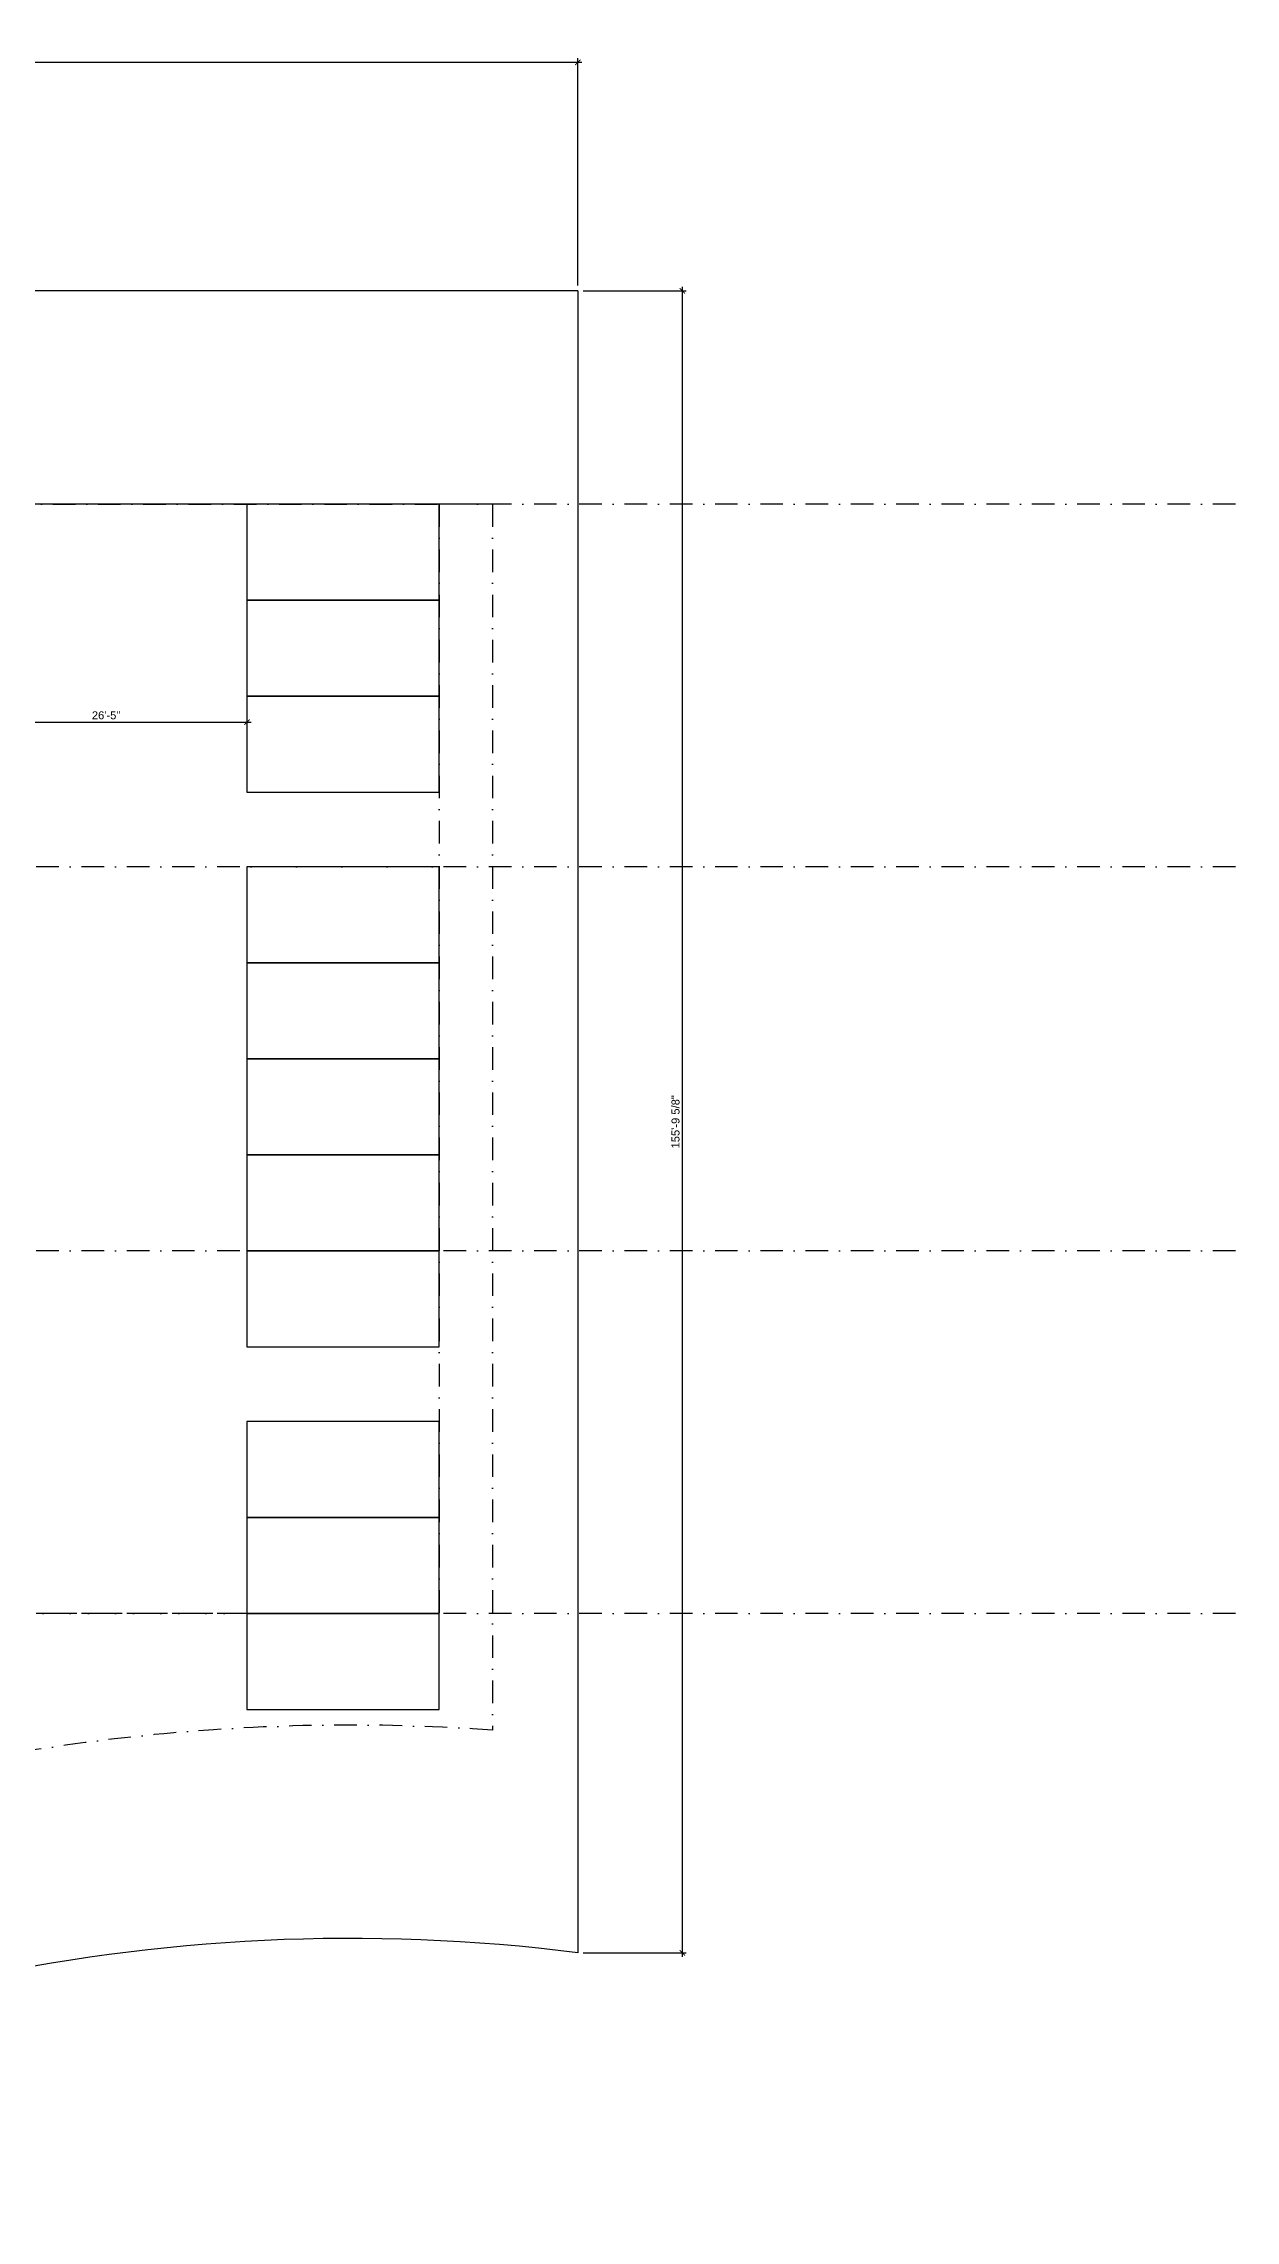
# Model space of a CAD drawing. Header units: feet. Extents: x -7809 to 10324, y 621 to 3578.
# Drawn here: x 8984 to 10324, y 720 to 3169 of the extents above; entities that cross this region are included whole.
import ezdxf

# ---------------------------------------------------------------- set-up
doc = ezdxf.new("R2010")
doc.units = ezdxf.units.FT
doc.header["$LTSCALE"] = 2
doc.linetypes.add('DASHDOT', pattern=[25.4, 12.7, -6.35, 0, -6.35])
doc.layers.add('dimensions', color=9, linetype='Continuous', lineweight=25)
doc.layers.add('walls', color=150, linetype='Continuous')
doc.styles.get("Standard").update_dxf_attribs({"font": 'arial.ttf'})
doc.dimstyles.new('Arch96', dxfattribs={"dimscale": 96, "dimtxt": 0.09375, "dimasz": 0.0625, "dimexe": 0.046875, "dimexo": 0.0625, "dimgap": 0.03125, "dimtad": 1, "dimtoh": 1, "dimdec": 4, "dimzin": 3, "dimdsep": 46, "dimlunit": 4, "dimtxsty": 'Standard', "dimblk": 'ARO14', "dimblk1": 'ARCHTICK', "dimblk2": 'ARCHTICK', "dimsah": 1, "dimcen": 0.1875, "dimdle": 0.046875, "dimclrd": 256, "dimclre": 256, "dimclrt": 256, "dimaunit": 1, "dimadec": 3, "dimazin": 2, "dimtfac": 1, "dimtdec": 4, "dimtmove": 2, "dimatfit": 3, "dimldrblk": 'ARO14', "dimfxl": 1, "dimfrac": 2, "dimlwd": -3, "dimlwe": -3, "dimarcsym": 0})

# ---------------------------------------------------------------- blocks, each defined once
blk = doc.blocks.new('_ARCHTICK')
at = {"linetype": 'ByBlock', "const_width": 0.15}
blk.add_lwpolyline([(-0.5, -0.5), (0.5, 0.5)], dxfattribs=at)
blk = doc.blocks.new('*D131')
at = {"layer": 'Defpoints', "color": 0, "transparency": 16777216}
for p in [(9584.5, 3147.6), (7676.4, 2890.5), (9584.5, 2890.5)]:
    blk.add_point(p, dxfattribs=at)
at = {"layer": 'dimensions', "lineweight": -3, "transparency": 16777216}
for p, q in [((7671.9, 3147.6), (9589, 3147.6)), ((7676.4, 2896.5), (7676.4, 3152.1)), ((9584.5, 2896.5), (9584.5, 3152.1))]:
    blk.add_line(p, q, dxfattribs=at)
at = {"layer": 'dimensions', "lineweight": -3, "transparency": 16777216, "xscale": 6, "yscale": 6, "zscale": 6, "rotation": 180}
blk.add_blockref('_ARCHTICK', (7676.4, 3147.6), dxfattribs=at)
at = {"layer": 'dimensions', "lineweight": -3, "transparency": 16777216, "xscale": 6, "yscale": 6, "zscale": 6}
blk.add_blockref('_ARCHTICK', (9584.5, 3147.6), dxfattribs=at)
at = {"layer": 'dimensions', "transparency": 16777216, "insert": (8630.4, 3155.2), "char_height": 9, "attachment_point": 5}
blk.add_mtext('159\'-0 1/8"', dxfattribs=at)
blk = doc.blocks.new('ARO14')
blk.add_line((0, 0), (-1.02, 0))
at = {"const_width": 0.0625}
blk.add_lwpolyline([(-0.77, 0.47), (0, 0), (-0.77, -0.47)], dxfattribs=at)
blk = doc.blocks.new('*D132')
at = {"layer": 'Defpoints', "color": 0, "transparency": 16777216}
for p in [(9584.5, 2890.5), (9584.5, 1020.9), (9702, 1020.9)]:
    blk.add_point(p, dxfattribs=at)
at = {"layer": 'dimensions', "lineweight": -3, "transparency": 16777216}
for p, q in [((9590.5, 2890.5), (9706.5, 2890.5)), ((9702, 2895), (9702, 1016.4)), ((9590.5, 1020.9), (9706.5, 1020.9))]:
    blk.add_line(p, q, dxfattribs=at)
at = {"layer": 'dimensions', "lineweight": -3, "transparency": 16777216, "xscale": 6, "yscale": 6, "zscale": 6}
for p, rotation in [((9702, 2890.5), 90), ((9702, 1020.9), 270)]:
    blk.add_blockref('_ARCHTICK', p, dxfattribs=dict(at, rotation=rotation))
at = {"layer": 'dimensions', "transparency": 16777216, "insert": (9694.4, 1955.7), "char_height": 9, "attachment_point": 5, "rotation": 90}
blk.add_mtext('155\'-9 5/8"', dxfattribs=at)
blk = doc.blocks.new('*D147')
at = {"layer": 'Defpoints', "color": 0, "transparency": 16777216}
for p in [(8895.4, 2401.8), (9212.4, 2405.3), (9212.4, 2401.8)]:
    blk.add_point(p, dxfattribs=at)
at = {"layer": 'dimensions', "lineweight": -3, "transparency": 16777216}
for p, q in [((8890.9, 2405.3), (9216.9, 2405.3)), ((8895.4, 2407.8), (8895.4, 2409.8)), ((9212.4, 2407.8), (9212.4, 2409.8))]:
    blk.add_line(p, q, dxfattribs=at)
at = {"layer": 'dimensions', "lineweight": -3, "transparency": 16777216, "xscale": 6, "yscale": 6, "zscale": 6, "rotation": 180}
blk.add_blockref('_ARCHTICK', (8895.4, 2405.3), dxfattribs=at)
at = {"layer": 'dimensions', "lineweight": -3, "transparency": 16777216, "xscale": 6, "yscale": 6, "zscale": 6}
blk.add_blockref('_ARCHTICK', (9212.4, 2405.3), dxfattribs=at)
at = {"layer": 'dimensions', "transparency": 16777216, "insert": (9053.9, 2412.9), "char_height": 9, "attachment_point": 5}
blk.add_mtext('26\'-5"', dxfattribs=at)

msp = doc.modelspace()

# ---------------------------------------------------------------- linework, layer by layer
at = {"layer": 'dimensions', "linetype": 'DASHDOT'}
for p, q in [((10324.15633, 2650.46134), (6939.91278, 2650.46134)), ((9488.48295, 2650.46134), (9488.48295, 1271.41123)), ((10324.15633, 2242.46134), (6939.91278, 2242.46134)), ((10324.15633, 1810.46134), (6939.91278, 1810.46134)), ((10324.15633, 1402.46134), (6939.91278, 1402.46134))]:
    msp.add_line(p, q, dxfattribs=at)
at = {"layer": 'dimensions'}
msp.add_line((9488.48295, 2650.46134), (7772.36295, 2650.46134), dxfattribs=at)
at = {"layer": 'dimensions', "linetype": 'DASHDOT'}
msp.add_lwpolyline([(7772.36295, 2650.46134), (9428.36295, 2650.46134), (9428.36295, 1402.46134), (7772.36295, 1402.46134)], close=True, dxfattribs=at)
msp.add_arc((9328.51571, -994.57799), 2271.62864, 85.96191043, 122.05379187, dxfattribs=at)
at = {"layer": 'walls'}
for q in [(7676.36295, 2890.46134), (9584.48295, 1020.86134)]:
    msp.add_line((9584.48295, 2890.46134), q, dxfattribs=at)
for points in [[(9212.36295, 2542.46134), (9428.36295, 2542.46134), (9428.36295, 2650.46134), (9212.36295, 2650.46134)], [(9212.36295, 2434.46134), (9428.36295, 2434.46134), (9428.36295, 2542.46134), (9212.36295, 2542.46134)], [(9212.36295, 2326.46134), (9428.36295, 2326.46134), (9428.36295, 2434.46134), (9212.36295, 2434.46134)], [(9212.36295, 2134.46134), (9428.36295, 2134.46134), (9428.36295, 2242.46134), (9212.36295, 2242.46134)], [(9212.36295, 2026.46134), (9428.36295, 2026.46134), (9428.36295, 2134.46134), (9212.36295, 2134.46134)], [(9212.36295, 1918.46134), (9428.36295, 1918.46134), (9428.36295, 2026.46134), (9212.36295, 2026.46134)], [(9212.36295, 1810.46134), (9428.36295, 1810.46134), (9428.36295, 1918.46134), (9212.36295, 1918.46134)], [(9212.36295, 1702.46134), (9428.36295, 1702.46134), (9428.36295, 1810.46134), (9212.36295, 1810.46134)], [(9212.36295, 1510.46134), (9428.36295, 1510.46134), (9428.36295, 1618.46134), (9212.36295, 1618.46134)], [(9212.36295, 1402.46134), (9428.36295, 1402.46134), (9428.36295, 1510.46134), (9212.36295, 1510.46134)], [(9212.36295, 1294.46134), (9428.36295, 1294.46134), (9428.36295, 1402.46134), (9212.36295, 1402.46134)]]:
    msp.add_lwpolyline(points, close=True, dxfattribs=at)
msp.add_arc((9328.51571, -994.57799), 2031.62864, 82.76200257, 122.45318089, dxfattribs=at)

# ---------------------------------------------------------------- dimensions: what is measured, and where the dimension line sits
at = {"layer": 'dimensions'}
for base, p1, p2, picture, middle in [((9584.48295, 3147.58841), (7676.36295, 2890.46134), (9584.48295, 2890.46134), '*D131', (8630.42295, 3155.24189)), ((9212.36295, 2405.26652), (8895.36295, 2401.81424), (9212.36295, 2401.81424), '*D147', (9053.86295, 2412.86168))]:
    dim = msp.add_linear_dim(base=base, p1=p1, p2=p2, dimstyle='Arch96', dxfattribs=at)
    dim.commit()
    dim.dimension.update_dxf_attribs({"geometry": picture, "text_midpoint": middle})
dim = msp.add_linear_dim(base=(9702.00939, 1020.86134), p1=(9584.48295, 2890.46134), p2=(9584.48295, 1020.86134), angle=90, dimstyle='Arch96', dxfattribs=at)
dim.commit()
dim.dimension.update_dxf_attribs({"geometry": '*D132', "text_midpoint": (9694.35591, 1955.66134)})

doc.saveas('drawing.dxf')
